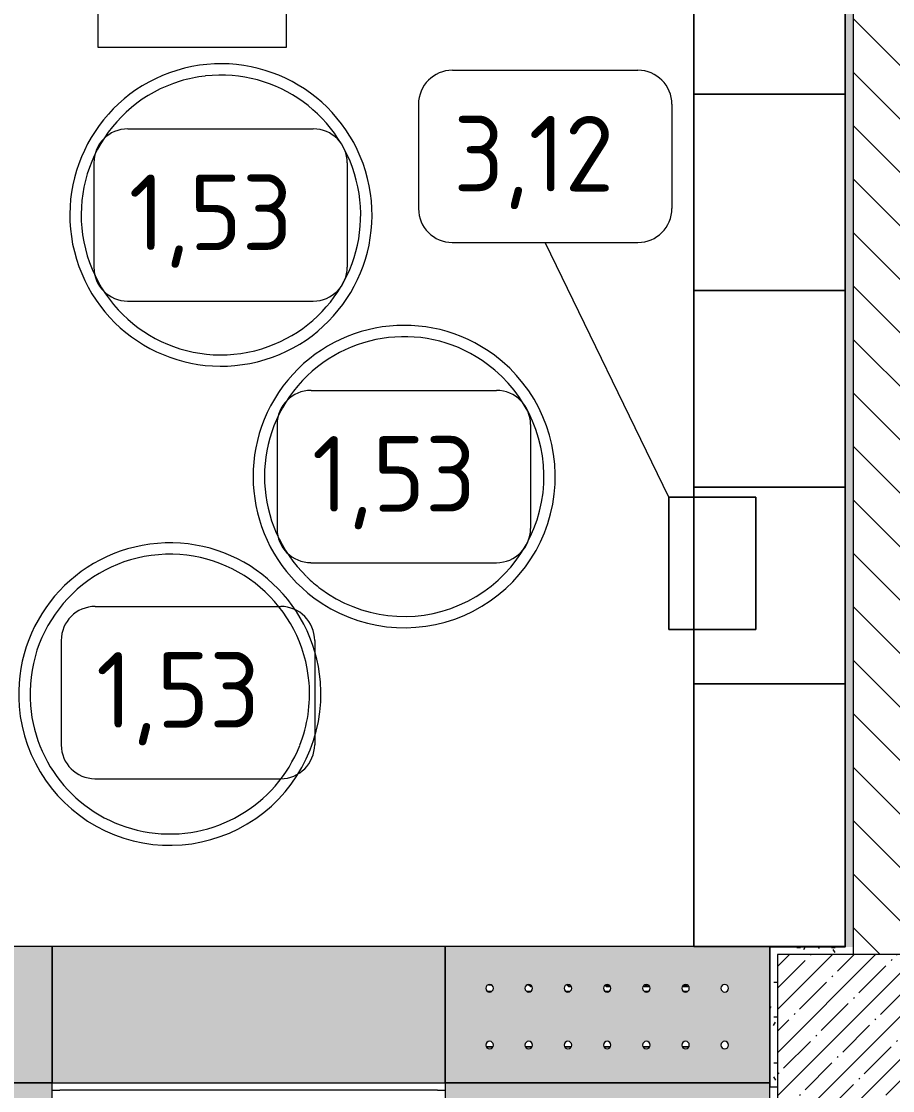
# Model space of a CAD drawing. Header units: millimetres. Extents: x -3724 to 231642, y -8553 to 29017.
# Drawn here: x 27208 to 29514, y 140 to 2969 of the extents above; entities that cross this region are included whole.
import ezdxf

# ---------------------------------------------------------------- set-up
doc = ezdxf.new("R2010")
doc.units = ezdxf.units.MM
for name, color, linetype, lineweight in [('A-WALL', 7, 'Continuous', 9), ('I-FURN-IDEN', 7, 'Continuous', 9), ('I-WALL', 7, 'Continuous', 9), ('S-COLS', 7, 'Continuous', 9), ('Знаки', 7, 'Continuous', 9)]:
    doc.layers.add(name, color=color, linetype=linetype, lineweight=lineweight)
for name, color, linetype, lineweight, true_color in [('A-WALL-1', 9, 'Continuous', 9, 0x808080), ('A-WALL-FNSH-1', 9, 'Continuous', 9, 0x808080), ('I-FURN-1', 9, 'Continuous', 9, 0x808080), ('M-EQPM-1', 7, 'Continuous', 9, 0xb2b2b2)]:
    doc.layers.add(name, color=color, linetype=linetype, lineweight=lineweight, true_color=true_color)
doc.styles.add('GOST Common', font='GOST_Common.ttf', dxfattribs={"height": 200})
pattern_1 = [(0, (0, 0), (121.92, 30.48), [10.058, -81.382, 10.058, -81.382, -487.68]), (0, (0, 0), (121.92, 30.48), [-182.88, 10.058, -172.822, 10.058, -81.382, -213.36]), (0, (0, 0), (121.92, 30.48), [-457.2, 10.058, -50.902, 10.058, -142.342]), (120, (45.72, 15.24), (-87.356454, 90.345817), [10.058, -81.382, 10.058, -81.382, -487.68]), (120, (45.72, 15.24), (-87.356454, 90.345817), [-182.88, 10.058, -172.822, 10.058, -81.382, -213.36]), (120, (45.72, 15.24), (-87.356454, 90.345817), [-457.2, 10.058, -50.902, 10.058, -142.342]), (240, (60.96, 76.2), (-34.563546, -120.825817), [10.058, -81.382, 10.058, -81.382, -487.68]), (240, (60.96, 76.2), (-34.563546, -120.825817), [-182.88, 10.058, -172.822, 10.058, -81.382, -213.36]), (240, (60.96, 76.2), (-34.563546, -120.825817), [-457.2, 10.058, -50.902, 10.058, -142.342])]

# ---------------------------------------------------------------- blocks, each defined once
blk = doc.blocks.new('BSC_Колонна _Прямоугольная - 600х600-V2-План расстановки мебели и оборудования 1 этажа в осях 1-12')
at = {"layer": 'S-COLS'}
h = blk.add_hatch(dxfattribs=at)
h.set_pattern_fill('FP_4', color=256, style=0, pattern_type=2)
h.set_pattern_definition([(45, (-29509.74, -200), (-57.02463, 57.02463), []), (45, (-29452.72, -200), (-57.02463, 57.02463), [100.806, -20.161, 3.353, -16.808])])
h.paths.add_polyline_path([(-300, -300), (300, -300), (300, 300), (-300, 300), (-300, -280)])
for p, q in [((300, 300), (-300, 300)), ((-300, 300), (-300, -300)), ((300, -300), (300, 300)), ((-300, -300), (300, -300))]:
    blk.add_line(p, q, dxfattribs=at)
blk = doc.blocks.new('Стол базовый прямоугольный - 1_7а-25476368-План расстановки мебели и оборудования 1 этажа в осях 1-12')
at = {"layer": 'I-FURN-1'}
for p, q in [((250, 300), (-250, 300)), ((-250, 300), (-250, -300)), ((250, -300), (250, 300)), ((-250, -300), (250, -300))]:
    blk.add_line(p, q, dxfattribs=at)
blk = doc.blocks.new('ПУФ - 1_53-25461062-План расстановки мебели и оборудования 1 этажа в осях 1-12')
at = {"layer": 'I-FURN-1'}
for radius, start, end in [(400, 360, 180), (400, 0, 180), (370, 360, 180), (370, 0, 180), (400, 180, 360), (370, 180, 352.3098), (370, 180, 352.3098), (370, 352.502, 360), (370, 352.502, 360), (400, 180, 360)]:
    blk.add_arc((0, 0), radius, start, end, dxfattribs=at)
blk = doc.blocks.new('ПУФ - 1_53-V103-План расстановки мебели и оборудования 1 этажа в осях 1-12')
at = {"layer": 'I-FURN-1'}
for radius, start, end in [(400, 360, 180), (400, 0, 180), (370, 360, 153.7258), (370, 0, 153.7258), (370, 153.8836, 180), (370, 153.8836, 180), (400, 180, 360), (370, 180, 360), (370, 180, 360), (400, 180, 360)]:
    blk.add_arc((0, 0), radius, start, end, dxfattribs=at)
blk = doc.blocks.new('ПУФ - 1_53-25461890-План расстановки мебели и оборудования 1 этажа в осях 1-12')
at = {"layer": 'I-FURN-1'}
for radius, start, end in [(400, 0, 180), (400, 0, 180), (370, 0, 180), (370, 0, 180), (400, 180, 360), (400, 180, 0), (370, 180, 349.4118), (370, 180, 349.4118), (370, 349.5929, 0), (370, 349.5929, 360)]:
    blk.add_arc((0, 0), radius, start, end, dxfattribs=at)
blk = doc.blocks.new('radiator_prado_classic_z_tip_30_po exemplyaru - Classic Z Тип 30-500-V124-План расстановки мебели и оборудования 1 этажа в осях 1-12')
at = {"layer": 'M-EQPM-1'}
for p, q in [((111.8, 228), (105.2, 228)), ((105.2, 228), (111.8, 228)), ((113, 227.5), (117.4, 223.1)), ((113, 227.5), (117.4, 223.1)), ((215.6, 228), (208.9, 228)), ((208.9, 228), (212.5, 228)), ((212.5, 228), (215.6, 228)), ((215.6, 228), (212.5, 228)), ((212.5, 228), (215.6, 228)), ((212.5, 228), (217.5, 223)), ((212.5, 228), (217.5, 223)), ((312.6, 227.9), (317.5, 223)), ((312.6, 227.9), (317.5, 223)), ((319.3, 228), (312.7, 228)), ((312.7, 228), (319.3, 228)), ((319.3, 228), (312.7, 228)), ((312.7, 228), (319.3, 228)), ((413.9, 226.6), (417.5, 223)), ((413.9, 226.6), (417.5, 223)), ((423.1, 228), (416.4, 228)), ((416.4, 228), (423.1, 228)), ((423.1, 228), (416.4, 228)), ((416.4, 228), (423.1, 228)), ((526.8, 228), (520.2, 228)), ((520.2, 228), (526.8, 228)), ((526.8, 228), (520.2, 228)), ((520.2, 228), (526.8, 228)), ((630.6, 228), (623.9, 228)), ((623.9, 228), (630.6, 228)), ((630.6, 228), (623.9, 228)), ((623.9, 228), (630.6, 228)), ((103.5, 210), (113.5, 210)), ((113.5, 210), (103.5, 210)), ((207.2, 210), (217.2, 210)), ((217.2, 210), (207.2, 210)), ((221.2, 223), (217.5, 223)), ((217.5, 223), (221.2, 223)), ((311, 210), (321, 210)), ((321, 210), (311, 210)), ((324.9, 223), (317.5, 223)), ((317.5, 223), (324.9, 223)), ((414.7, 210), (424.7, 210)), ((424.7, 210), (414.7, 210)), ((428.7, 223), (417.5, 223)), ((417.5, 223), (428.7, 223)), ((515.7, 224.8), (517.5, 223)), ((515.7, 224.8), (517.5, 223)), ((532.4, 223), (517.5, 223)), ((517.5, 223), (532.4, 223)), ((518.5, 210), (528.5, 210)), ((528.5, 210), (518.5, 210)), ((632.5, 223), (618.3, 223)), ((618.3, 223), (632.5, 223)), ((622.2, 210), (632.2, 210)), ((632.2, 210), (622.2, 210)), ((632.5, 223), (634.7, 225.2)), ((634.7, 225.2), (632.5, 223)), ((117.3, 64), (99.7, 64)), ((99.7, 64), (117.3, 64)), ((221.1, 64), (203.4, 64)), ((203.4, 64), (221.1, 64)), ((324.8, 64), (307.2, 64)), ((307.2, 64), (324.8, 64)), ((428.6, 64), (410.9, 64)), ((410.9, 64), (428.6, 64)), ((532.3, 64), (514.7, 64)), ((514.7, 64), (532.3, 64)), ((636.1, 64), (618.4, 64)), ((618.4, 64), (636.1, 64))]:
    blk.add_line(p, q, dxfattribs=at)
blk = doc.blocks.new('Зашивка радиатора_ с перфорацией М1 - Зашивка радиатора_ с перфорацией М1-30929141-План расстановки мебели и оборудования 1 этажа в осях 1-12')
at = {"layer": 'Знаки'}
blk.add_hatch(color=256, dxfattribs=at).paths.add_polyline_path([(-430, 380), (-430, 180), (430, 180), (430, 380), (-400, 380)])
h = blk.add_hatch(color=256, dxfattribs=at)
h.paths.add_polyline_path([(-181, 180), (-430, 180), (-429.1, -179.9), (429.8, -179.4), (429.8, 180), (131.6, 180)])
h.paths.add_polyline_path([(208.5, 90.4), (213.5, 89), (217.3, 85), (218.5, 80.4), (217.2, 75.4), (213.5, 71.7), (208.5, 70.4), (203.5, 71.7), (199.8, 75.4), (198.5, 80.4), (199.8, 85.4), (203.5, 89), (205.9, 90)])
h.paths.add_polyline_path([(-206.5, 90.4), (-201.5, 89), (-197.7, 85), (-196.5, 80.4), (-197.8, 75.4), (-201.5, 71.7), (-206.5, 70.4), (-211.5, 71.7), (-215.2, 75.4), (-216.5, 80.4), (-215.2, 85.4), (-211.5, 89), (-209.1, 90)])
h.paths.add_polyline_path([(1, 90.4), (6, 89), (9.8, 85), (11, 80.4), (9.7, 75.4), (6, 71.7), (1, 70.4), (-4, 71.7), (-7.7, 75.4), (-9, 80.4), (-7.7, 85.4), (-4, 89), (-1.6, 90)])
h.paths.add_polyline_path([(104.7, 90.4), (109.7, 89), (113.6, 85), (114.7, 80.4), (113.4, 75.4), (109.7, 71.7), (104.7, 70.4), (99.7, 71.7), (96.1, 75.4), (94.7, 80.4), (96.1, 85.4), (99.7, 89), (102.2, 90)])
h.paths.add_polyline_path([(-310.3, 90.4), (-304.9, 88.8), (-301.6, 85.4), (-300.3, 80.4), (-301.6, 75.4), (-305.3, 71.7), (-310.3, 70.4), (-315.3, 71.7), (-318.9, 75.4), (-320.3, 80.4), (-318.9, 85.4), (-315.3, 89), (-312.8, 90)])
h.paths.add_polyline_path([(312.2, 90.4), (317.2, 89), (321.1, 85), (322.2, 80.4), (320.9, 75.4), (317, 71.6), (312.2, 70.4), (307.2, 71.7), (303.6, 75.4), (302.2, 80.4), (303.8, 85.7), (307.2, 89), (309.7, 90)])
h.paths.add_polyline_path([(-102.8, 90.4), (-97.7, 89), (-93.9, 85), (-92.8, 80.4), (-94.1, 75.4), (-97.8, 71.7), (-102.8, 70.4), (-107.8, 71.7), (-111.4, 75.4), (-112.8, 80.4), (-111.4, 85.4), (-107.8, 89), (-105.3, 90)])
h.paths.add_polyline_path([(-206.5, -59.6), (-201.5, -61), (-197.8, -64.6), (-196.5, -69.6), (-197.8, -74.6), (-201.5, -78.3), (-206.5, -79.6), (-211.5, -78.3), (-215.2, -74.6), (-216.5, -69.6), (-215.2, -64.6), (-211.5, -61), (-209.1, -60)])
h.paths.add_polyline_path([(-310.3, -59.6), (-305.3, -61), (-301.6, -64.6), (-300.3, -69.6), (-301.6, -74.6), (-305.3, -78.3), (-310.3, -79.6), (-315.3, -78.3), (-318.9, -74.6), (-320.3, -69.6), (-318.9, -64.6), (-315.3, -61), (-312.8, -60)])
h.paths.add_polyline_path([(208.5, -59.6), (213.5, -61), (217.2, -64.6), (218.5, -69.6), (217.2, -74.6), (213.5, -78.3), (208.5, -79.6), (203.5, -78.3), (199.8, -74.6), (198.5, -69.6), (199.8, -64.6), (203.5, -61), (205.9, -60)])
h.paths.add_polyline_path([(104.7, -59.6), (109.8, -61), (113.4, -64.6), (114.7, -69.6), (113.4, -74.6), (109.7, -78.3), (104.7, -79.6), (99.7, -78.3), (96.1, -74.6), (94.7, -69.6), (96.1, -64.6), (99.7, -61), (102.2, -60)])
h.paths.add_polyline_path([(-102.8, -59.6), (-97.7, -61), (-94.1, -64.6), (-92.8, -69.6), (-94.1, -74.6), (-97.8, -78.3), (-102.8, -79.6), (-107.8, -78.3), (-111.4, -74.6), (-112.8, -69.6), (-111.4, -64.6), (-107.8, -61), (-105.3, -60)])
h.paths.add_polyline_path([(1, -59.6), (6, -61), (9.7, -64.6), (11, -69.6), (9.7, -74.6), (6, -78.3), (1, -79.6), (-4, -78.3), (-7.7, -74.6), (-9, -69.6), (-7.7, -64.6), (-4, -61), (-1.6, -60)])
h.paths.add_polyline_path([(312.2, -59.6), (317.3, -61), (320.9, -64.6), (322.2, -69.6), (320.9, -74.6), (317.2, -78.3), (312.2, -79.6), (307.2, -78.3), (303.3, -74), (302.2, -69.6), (303.6, -64.6), (307.2, -61), (309.7, -60)])
for p, q in [((-400, 380), (-430, 380)), ((430, 380), (400, 380)), ((-430, 241), (-430, 191)), ((430, 180), (430, 241)), ((-430, 180), (430, 180)), ((430.2, 180), (-430, 180)), ((430.2, -179.9), (430.2, 180)), ((-430, -179.9), (430.2, -179.9))]:
    blk.add_line(p, q, dxfattribs=at)
for centre, start, end in [((-310.3, 80.4), 0, 180), ((-206.5, 80.4), 0, 180), ((-102.8, 80.4), 0, 180), ((1, 80.4), 0, 180), ((104.7, 80.4), 0, 180), ((208.5, 80.4), 0, 180), ((312.2, 80.4), 0, 180), ((-310.3, 80.4), 180, 0), ((-206.5, 80.4), 180, 360), ((-102.8, 80.4), 180, 0), ((1, 80.4), 180, 0), ((104.7, 80.4), 180, 360), ((208.5, 80.4), 180, 0), ((312.2, 80.4), 180, 0), ((-310.3, -69.6), 0, 180), ((-310.3, -69.6), 180, 0), ((-206.5, -69.6), 0, 180), ((-206.5, -69.6), 180, 0), ((-102.8, -69.6), 0, 180), ((-102.8, -69.6), 180, 0), ((1, -69.6), 0, 180), ((1, -69.6), 180, 0), ((104.7, -69.6), 0, 180), ((104.7, -69.6), 180, 0), ((208.5, -69.6), 0, 180), ((208.5, -69.6), 180, 0), ((312.2, -69.6), 0, 180), ((312.2, -69.6), 180, 0)]:
    blk.add_arc(centre, 10, start, end, dxfattribs=at)
blk = doc.blocks.new('Зашивка радиатора_ с перфорацией М1 - Зашивка радиатора_ с перфорацией М1-V146-План расстановки мебели и оборудования 1 этажа в осях 1-12')
at = {"layer": 'Знаки'}
blk.add_hatch(color=256, dxfattribs=at).paths.add_polyline_path([(-430, 380), (-430, 180), (430, 180), (429.7, 380), (-400.3, 380)])
h = blk.add_hatch(color=256, dxfattribs=at)
h.paths.add_polyline_path([(430.2, 180), (-430, 180), (-430, -179.9), (430.2, -179.9), (430.2, 178.3)])
h.paths.add_polyline_path([(-310.3, 90.4), (-305.3, 89), (-301.4, 85), (-300.3, 80.4), (-301.6, 75.4), (-305.3, 71.7), (-310.3, 70.4), (-315.3, 71.7), (-318.9, 75.4), (-320.3, 80.4), (-318.9, 85.4), (-315.3, 89), (-312.8, 90)])
h.paths.add_polyline_path([(-206.5, 90.4), (-201.5, 89), (-197.7, 85), (-196.5, 80.4), (-197.8, 75.4), (-201.5, 71.7), (-206.5, 70.4), (-211.5, 71.7), (-215.2, 75.4), (-216.5, 80.4), (-215.2, 85.4), (-211.5, 89), (-209.1, 90)])
h.paths.add_polyline_path([(104.7, 90.4), (109.7, 89), (113.6, 85), (114.7, 80.4), (113.4, 75.4), (109.7, 71.7), (104.7, 70.4), (99.7, 71.7), (96.1, 75.4), (94.7, 80.4), (96.1, 85.4), (99.7, 89), (102.2, 90)])
h.paths.add_polyline_path([(1, 90.4), (6, 89), (9.8, 85), (11, 80.4), (9.7, 75.4), (6, 71.7), (1, 70.4), (-4, 71.7), (-7.7, 75.4), (-9, 80.4), (-7.7, 85.4), (-4, 89), (-1.6, 90)])
h.paths.add_polyline_path([(-102.8, 90.4), (-97.7, 89), (-93.9, 85), (-92.8, 80.4), (-94.1, 75.4), (-97.8, 71.7), (-102.8, 70.4), (-107.8, 71.7), (-111.4, 75.4), (-112.8, 80.4), (-111.4, 85.4), (-107.8, 89), (-105.3, 90)])
h.paths.add_polyline_path([(208.5, 90.4), (213.5, 89), (217.3, 85), (218.5, 80.4), (217.2, 75.4), (213.5, 71.7), (208.5, 70.4), (203.5, 71.7), (199.8, 75.4), (198.5, 80.4), (199.8, 85.4), (203.5, 89), (205.9, 90)])
h.paths.add_polyline_path([(312.2, 90.4), (317.2, 89), (321.1, 85), (322.2, 80.4), (320.9, 75.4), (317, 71.6), (312.2, 70.4), (307.2, 71.7), (303.6, 75.4), (302.2, 80.4), (303.8, 85.7), (307.2, 89), (309.7, 90)])
h.paths.add_polyline_path([(312.2, -59.6), (317.3, -61), (320.9, -64.6), (322.2, -69.6), (320.9, -74.6), (317.2, -78.3), (312.2, -79.6), (307.2, -78.3), (303.3, -74), (302.2, -69.6), (303.6, -64.6), (307.2, -61), (309.7, -60)])
h.paths.add_polyline_path([(-310.3, -59.6), (-305.2, -61), (-301.6, -64.6), (-300.3, -69.6), (-301.6, -74.6), (-305.3, -78.3), (-310.3, -79.6), (-315.3, -78.3), (-318.9, -74.6), (-320.3, -69.6), (-318.9, -64.6), (-315.3, -61), (-312.8, -60)])
h.paths.add_polyline_path([(208.5, -59.6), (213.5, -61), (217.2, -64.6), (218.5, -69.6), (217.2, -74.6), (213.5, -78.3), (208.5, -79.6), (203.5, -78.3), (199.8, -74.6), (198.5, -69.6), (199.8, -64.6), (203.5, -61), (205.9, -60)])
h.paths.add_polyline_path([(-206.5, -59.6), (-201.5, -61), (-197.8, -64.6), (-196.5, -69.6), (-197.8, -74.6), (-201.5, -78.3), (-206.5, -79.6), (-211.5, -78.3), (-215.2, -74.6), (-216.5, -69.6), (-215.2, -64.6), (-211.5, -61), (-209.1, -60)])
h.paths.add_polyline_path([(-102.8, -59.6), (-97.7, -61), (-94.1, -64.6), (-92.8, -69.6), (-94.1, -74.6), (-97.8, -78.3), (-102.8, -79.6), (-107.8, -78.3), (-111.4, -74.6), (-112.8, -69.6), (-111.4, -64.6), (-107.8, -61), (-105.3, -60)])
h.paths.add_polyline_path([(104.7, -59.6), (109.8, -61), (113.4, -64.6), (114.7, -69.6), (113.4, -74.6), (109.7, -78.3), (104.7, -79.6), (99.7, -78.3), (96.1, -74.6), (94.7, -69.6), (96.1, -64.6), (99.7, -61), (102.2, -60)])
h.paths.add_polyline_path([(1, -59.6), (6, -61), (9.7, -64.6), (11, -69.6), (9.7, -74.6), (6, -78.3), (1, -79.6), (-4, -78.3), (-7.7, -74.6), (-9, -69.6), (-7.7, -64.6), (-4, -61), (-1.6, -60)])
for p, q in [((-400.3, 380), (-430, 380)), ((-430, 380), (-430, 180)), ((429.7, 380), (399.7, 380)), ((430, 180), (430, 241)), ((-430, 180), (430, 180)), ((430.2, 180), (-430, 180)), ((-430, 180), (-430, -179.9)), ((430.2, -179.9), (430.2, 180)), ((-430, -179.9), (430.2, -179.9))]:
    blk.add_line(p, q, dxfattribs=at)
for centre, start, end in [((-310.3, 80.4), 0, 180), ((-206.5, 80.4), 0, 180), ((-102.8, 80.4), 0, 180), ((1, 80.4), 0, 180), ((104.7, 80.4), 0, 180), ((208.5, 80.4), 0, 180), ((312.2, 80.4), 0, 180), ((-310.3, 80.4), 180, 0), ((-206.5, 80.4), 180, 360), ((-102.8, 80.4), 180, 0), ((1, 80.4), 180, 0), ((104.7, 80.4), 180, 360), ((208.5, 80.4), 180, 0), ((312.2, 80.4), 180, 0), ((-310.3, -69.6), 0, 180), ((-310.3, -69.6), 180, 0), ((-206.5, -69.6), 0, 180), ((-206.5, -69.6), 180, 0), ((-102.8, -69.6), 0, 180), ((-102.8, -69.6), 180, 0), ((1, -69.6), 0, 180), ((1, -69.6), 180, 0), ((104.7, -69.6), 0, 180), ((104.7, -69.6), 180, 0), ((208.5, -69.6), 0, 180), ((208.5, -69.6), 180, 0), ((312.2, -69.6), 0, 180), ((312.2, -69.6), 180, 0)]:
    blk.add_arc(centre, 10, start, end, dxfattribs=at)
blk = doc.blocks.new('Зашивка радиатора_ с перфорацией М2 - Зашивка радиатора_ с перфорацией М2-30938472-План расстановки мебели и оборудования 1 этажа в осях 1-12')
at = {"layer": 'Знаки'}
blk.add_hatch(color=256, dxfattribs=at).paths.add_polyline_path([(610.2, 180), (-430, 179.5), (-430, -179.9), (610.2, -179.9), (610.2, 178.3)])
for p, q in [((610.2, 180), (-430, 180)), ((-430, 180), (-430, -179.9)), ((610.2, -179.9), (610.2, 180)), ((-430, -179.9), (610.2, -179.9))]:
    blk.add_line(p, q, dxfattribs=at)
blk = doc.blocks.new('шкаф 1_112 - шкаф 1_112-31117176-План расстановки мебели и оборудования 1 этажа в осях 1-12')
at = {"layer": 'I-FURN-1'}
for p, q in [((-400, 6070), (-400, 1188.6)), ((0, 0), (0, 6070)), ((-400, 2775), (-400, 2255)), ((-400, 2255), (-400, 2775)), ((0, 2255), (0, 2775)), ((0, 2775), (0, 2255)), ((0, 2255), (-400, 2255)), ((0, 2255), (-400, 2255)), ((-400, 2255), (-400, 1735)), ((-400, 1735), (-400, 2255)), ((-400, 2255), (0, 2255)), ((-400, 2255), (0, 2255)), ((0, 2255), (-400, 2255)), ((0, 1735), (0, 2255)), ((0, 2255), (0, 1735)), ((0, 1735), (-400, 1735)), ((-400, 1735), (0, 1735)), ((0, 1735), (-400, 1735)), ((0, 1735), (-400, 1735)), ((-400, 1735), (-400, 1215)), ((-400, 1215), (-400, 1735)), ((-400, 1735), (0, 1735)), ((0, 1215), (0, 1735)), ((0, 1735), (0, 1215)), ((0, 1215), (-400, 1215)), ((0, 1215), (-400, 1215)), ((-400, 1215), (-400, 695)), ((-400, 1188.6), (-400, 1215)), ((-400, 1215), (0, 1215)), ((-400, 1215), (0, 1215)), ((0, 1215), (-400, 1215)), ((-400, 1188.6), (-400, 838.6)), ((-400, 838.6), (-400, 1188.6)), ((0, 695), (0, 1215)), ((0, 1215), (0, 695)), ((-400, 838.6), (-400, 0)), ((-400, 695), (-400, 838.6)), ((0, 695), (-400, 695)), ((-400, 695), (0, 695)), ((0, 695), (-400, 695)), ((0, 695), (-400, 695)), ((-400, 695), (-400, 0)), ((-400, 0), (-400, 695)), ((-400, 695), (0, 695)), ((0, 0), (0, 695)), ((0, 695), (0, 0)), ((-400, 0), (0, 0)), ((-400, 0), (0, 0)), ((0, 0), (-400, 0))]:
    blk.add_line(p, q, dxfattribs=at)
blk = doc.blocks.new('Марка_Мебель - В прямоуг_Balcon_Марка-25523697-План расстановки мебели и оборудования 1 этажа в осях 1-12')
at = {"layer": 'I-FURN-IDEN'}
for p, q in [((-2.455, 2.278), (2.455, 2.278)), ((-3.355, 1.378), (-3.355, -1.384)), ((3.355, 1.378), (3.355, -1.378)), ((-2.461, -2.278), (2.455, -2.278))]:
    blk.add_line(p, q, dxfattribs=at)
for centre, radius, start, end in [((-2.455, 1.378), 0.9, 90, 180), ((2.455, 1.378), 0.9, 0, 90), ((-2.461, -1.384), 0.893, 180, 270), ((2.455, -1.378), 0.9, 270, 0)]:
    blk.add_arc(centre, radius, start, end, dxfattribs=at)

msp = doc.modelspace()

# ---------------------------------------------------------------- hatches: boundary and pattern name
at = {"layer": 'I-WALL'}
h = msp.add_hatch(dxfattribs=at)
h.set_pattern_fill('FP_16', color=256, style=0, pattern_type=2)
h.set_pattern_definition([(135, (0, 0), (-70.71068, -70.71068), [])])
h.paths.add_polyline_path([(29599.2, 500), (29609.7, 500), (29609.7, 7300), (29409.7, 7300), (29409.7, 500)])
h = msp.add_hatch(dxfattribs=at)
h.set_pattern_fill('FP_103', color=256, style=0, pattern_type=2)
h.set_pattern_definition(pattern_1)
h.paths.add_polyline_path([(29389.7, 520), (29409.7, 520), (29409.7, 6990), (29389.7, 6990), (29389.7, 520.1)])
h = msp.add_hatch(dxfattribs=at)
h.set_pattern_fill('FP_103', color=256, style=0, pattern_type=2)
h.set_pattern_definition(pattern_1)
h.paths.add_polyline_path([(29209.7, 150), (29209.7, 520), (29189.7, 520), (29189.7, 150), (29199.7, 150)])
h = msp.add_hatch(dxfattribs=at)
h.set_pattern_fill('FP_103', color=256, style=0, pattern_type=2)
h.set_pattern_definition(pattern_1)
h.paths.add_polyline_path([(29253.2, 500), (29409.7, 500), (29409.7, 520), (29209.7, 520), (29209.7, 500)])

# ---------------------------------------------------------------- linework, layer by layer
at = {"layer": 'A-WALL'}
msp.add_line((29389.7, 520), (29389.7, 6970), dxfattribs=at)
at = {"layer": 'A-WALL-1'}
for p, q in [((29409.7, 6990), (29409.7, 500)), ((29189.7, 520), (29189.7, 150)), ((29389.7, 520), (29388.7, 520)), ((29189.7, 150), (29209.7, 150))]:
    msp.add_line(p, q, dxfattribs=at)
at = {"layer": 'A-WALL-FNSH-1'}
for p, q in [((29388.7, 6969), (29388.7, 521)), ((29388.7, 521), (29188.7, 521)), ((29188.7, 521), (29188.7, 150)), ((29189.7, 520), (29388.7, 520)), ((29188.7, 150), (29189.7, 150)), ((28309.7, 141), (27310, 141)), ((27310, 141), (27310, 140)), ((28309.7, 140), (28309.7, 141))]:
    msp.add_line(p, q, dxfattribs=at)
at = {"layer": 'I-FURN-1'}
for p, q in [((28988.5, 1709.9), (28921.9, 1709.9)), ((28921.9, 1709.9), (28921.9, 1359.9)), ((28921.9, 1359.9), (28921.9, 1709.9)), ((28921.9, 1709.9), (28988.5, 1709.9)), ((29151.9, 1709.9), (28988.5, 1709.9)), ((28988.5, 1709.9), (29151.9, 1709.9)), ((29151.9, 1359.9), (29151.9, 1709.9)), ((29151.9, 1709.9), (29151.9, 1359.9)), ((28921.9, 1359.9), (28988.5, 1359.9)), ((28988.5, 1359.9), (28921.9, 1359.9)), ((28988.5, 1359.9), (29151.9, 1359.9)), ((29151.9, 1359.9), (28988.5, 1359.9))]:
    msp.add_line(p, q, dxfattribs=at)
at = {"layer": 'I-FURN-IDEN'}
for p, q in [((28922.1, 1709.9), (28594.7, 2383.7)), ((29036.9, 1709.9), (28922.1, 1709.9))]:
    msp.add_line(p, q, dxfattribs=at)
at = {"layer": 'I-WALL'}
for p, q in [((27289.7, 141), (27310, 141)), ((28309.7, 141), (28329.7, 141))]:
    msp.add_line(p, q, dxfattribs=at)

# ---------------------------------------------------------------- block references
at = {"layer": 'I-FURN-1'}
for name, p in [('шкаф 1_112 - шкаф 1_112-31117176-План расстановки мебели и оборудования 1 этажа в осях 1-12', (29388.5, 521.2)), ('Стол базовый прямоугольный - 1_7а-25476368-План расстановки мебели и оборудования 1 этажа в осях 1-12', (27660, 3200))]:
    msp.add_blockref(name, p, dxfattribs=at)
for name, p, rotation in [('ПУФ - 1_53-25461890-План расстановки мебели и оборудования 1 этажа в осях 1-12', (27736.3, 2456.4), 106.9499011641564), ('ПУФ - 1_53-25461062-План расстановки мебели и оборудования 1 этажа в осях 1-12', (28221.4, 1764.4), 233.3350386201596), ('ПУФ - 1_53-V103-План расстановки мебели и оборудования 1 этажа в осях 1-12', (27600.8, 1188.9), 184.6613193387897)]:
    msp.add_blockref(name, p, dxfattribs=dict(at, rotation=rotation))
at = {"layer": 'I-FURN-IDEN', "xscale": 99.99999999999993, "yscale": 99.99999999999993, "zscale": 99.99999999999993}
for p in [(28594.7, 2611.5), (27735.3, 2456.4), (28220.3, 1764.4), (27648.9, 1192.9)]:
    msp.add_blockref('Марка_Мебель - В прямоуг_Balcon_Марка-25523697-План расстановки мебели и оборудования 1 этажа в осях 1-12', p, dxfattribs=at)
at = {"layer": 'M-EQPM-1'}
msp.add_blockref('radiator_prado_classic_z_tip_30_po exemplyaru - Classic Z Тип 30-500-V124-План расстановки мебели и оборудования 1 этажа в осях 1-12', (28339, 192), dxfattribs=at)
at = {"layer": 'S-COLS'}
msp.add_blockref('BSC_Колонна _Прямоугольная - 600х600-V2-План расстановки мебели и оборудования 1 этажа в осях 1-12', (29509.7, 200), dxfattribs=at)
at = {"layer": 'Знаки', "rotation": 180}
for name, p in [('Зашивка радиатора_ с перфорацией М1 - Зашивка радиатора_ с перфорацией М1-V146-План расстановки мебели и оборудования 1 этажа в осях 1-12', (26859.7, 341)), ('Зашивка радиатора_ с перфорацией М2 - Зашивка радиатора_ с перфорацией М2-30938472-План расстановки мебели и оборудования 1 этажа в осях 1-12', (27900, 341)), ('Зашивка радиатора_ с перфорацией М1 - Зашивка радиатора_ с перфорацией М1-30929141-План расстановки мебели и оборудования 1 этажа в осях 1-12', (28759.7, 341))]:
    msp.add_blockref(name, p, dxfattribs=at)

# ---------------------------------------------------------------- texts
at = {"layer": 'I-FURN-IDEN', "char_height": 200, "width": 553.164, "attachment_point": 1, "style": 'GOST Common'}
for s, insert in [('3,12', (28351.7, 2718.5)), ('1,53', (27492.3, 2563.4)), ('1,53', (27977.3, 1871.5)), ('1,53', (27405.9, 1300))]:
    msp.add_mtext(s, dxfattribs=dict(at, insert=insert))

doc.saveas('drawing.dxf')
